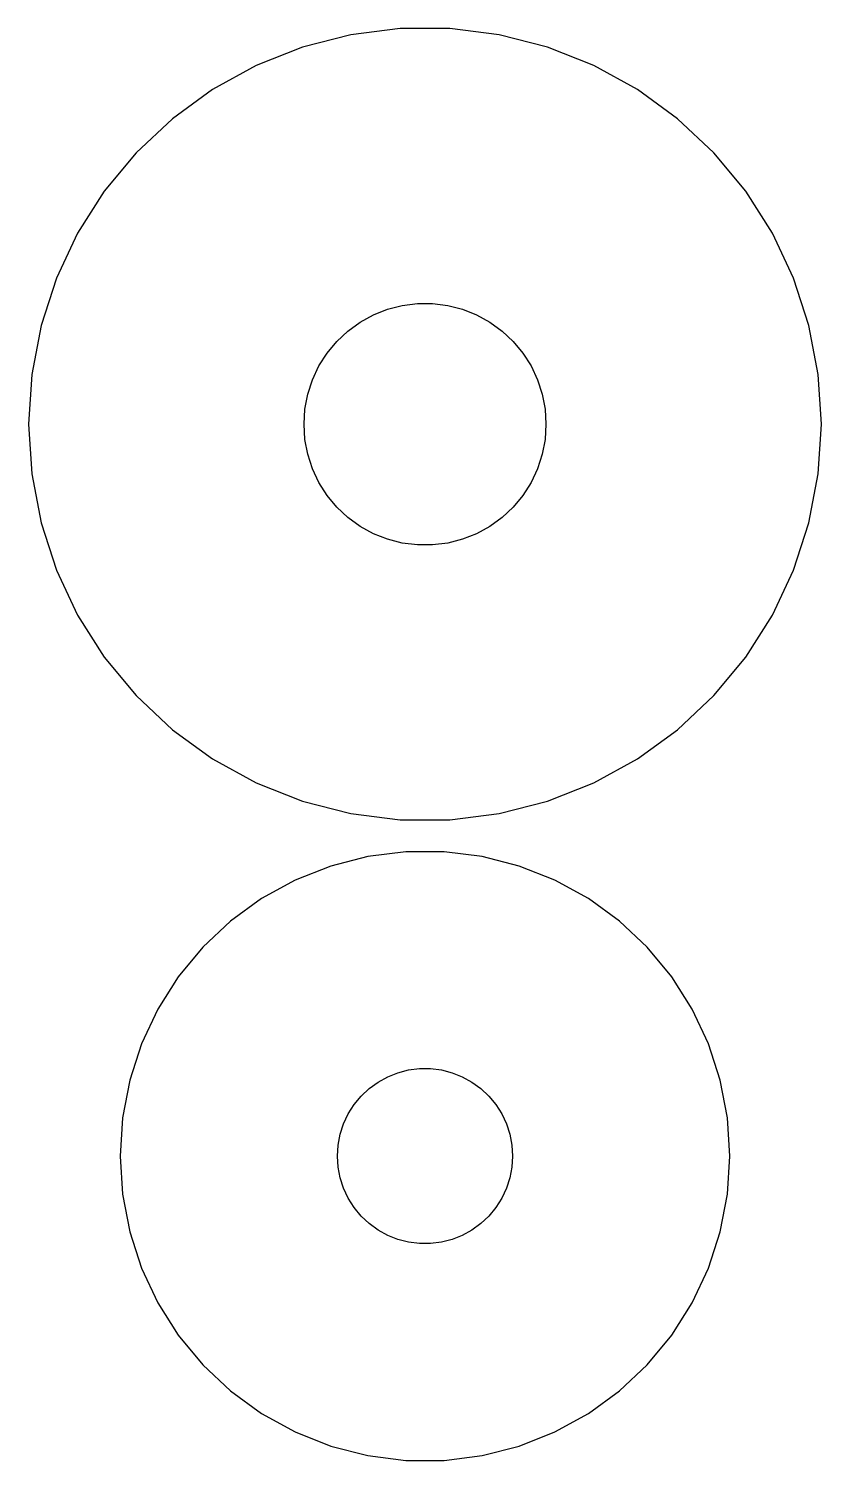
# Model space of a CAD drawing. Header units: metres. Extents: x -13 to 13, y -10 to 37.
import ezdxf

# ---------------------------------------------------------------- set-up
doc = ezdxf.new("R2010")
doc.units = ezdxf.units.M

msp = doc.modelspace()

# ---------------------------------------------------------------- linework, layer by layer
for p, q in [((-2.43594, 36.7697), (-4.01721, 36.3637)), ((-0.816269, 36.9743), (-2.43594, 36.7697)), ((0.816269, 36.9743), (-0.816269, 36.9743)), ((2.43594, 36.7697), (0.816269, 36.9743)), ((4.01721, 36.3637), (2.43594, 36.7697)), ((-4.01721, 36.3637), (-5.53513, 35.7627)), ((5.53513, 35.7627), (4.01721, 36.3637)), ((-5.53513, 35.7627), (-6.96574, 34.9763)), ((6.96574, 34.9763), (5.53513, 35.7627)), ((-6.96574, 34.9763), (-8.2865, 34.0167)), ((8.2865, 34.0167), (6.96574, 34.9763)), ((-8.2865, 34.0167), (-9.47658, 32.8991)), ((9.47658, 32.8991), (8.2865, 34.0167)), ((-9.47658, 32.8991), (-10.5172, 31.6412)), ((10.5172, 31.6412), (9.47658, 32.8991)), ((-10.5172, 31.6412), (-11.392, 30.2628)), ((11.392, 30.2628), (10.5172, 31.6412)), ((-11.392, 30.2628), (-12.0871, 28.7856)), ((12.0871, 28.7856), (11.392, 30.2628)), ((-12.0871, 28.7856), (-12.5916, 27.233)), ((12.5916, 27.233), (12.0871, 28.7856)), ((-1.6893, 27.59), (-1.22604, 27.7734)), ((-1.22604, 27.7734), (-0.743439, 27.8973)), ((-0.743439, 27.8973), (-0.249115, 27.9597)), ((-0.249115, 27.9597), (0.249115, 27.9597)), ((0.249115, 27.9597), (0.743439, 27.8973)), ((0.743439, 27.8973), (1.22604, 27.7734)), ((1.22604, 27.7734), (1.6893, 27.59)), ((-2.52902, 27.0571), (-2.12592, 27.3499)), ((-2.12592, 27.3499), (-1.6893, 27.59)), ((1.6893, 27.59), (2.12592, 27.3499)), ((2.12592, 27.3499), (2.52902, 27.0571)), ((-12.5916, 27.233), (-12.8975, 25.6293)), ((-2.89223, 26.716), (-2.52902, 27.0571)), ((2.52902, 27.0571), (2.89223, 26.716)), ((12.8975, 25.6293), (12.5916, 27.233)), ((-3.47679, 25.9114), (-3.20982, 26.3321)), ((-3.20982, 26.3321), (-2.89223, 26.716)), ((2.89223, 26.716), (3.20982, 26.3321)), ((3.20982, 26.3321), (3.47679, 25.9114)), ((-3.68895, 25.4606), (-3.47679, 25.9114)), ((3.47679, 25.9114), (3.68895, 25.4606)), ((-12.8975, 25.6293), (-13, 24)), ((-3.84291, 24.9867), (-3.68895, 25.4606)), ((3.68895, 25.4606), (3.84291, 24.9867)), ((13, 24), (12.8975, 25.6293)), ((-3.93628, 24.4973), (-3.84291, 24.9867)), ((3.84291, 24.9867), (3.93628, 24.4973)), ((-3.96756, 24), (-3.93628, 24.4973)), ((3.93628, 24.4973), (3.96756, 24)), ((-13, 24), (-12.8975, 22.3707)), ((-3.93628, 23.5027), (-3.96756, 24)), ((3.96756, 24), (3.93628, 23.5027)), ((12.8975, 22.3707), (13, 24)), ((-3.84291, 23.0133), (-3.93628, 23.5027)), ((3.93628, 23.5027), (3.84291, 23.0133)), ((-3.68895, 22.5394), (-3.84291, 23.0133)), ((3.84291, 23.0133), (3.68895, 22.5394)), ((-3.47679, 22.0886), (-3.68895, 22.5394)), ((3.68895, 22.5394), (3.47679, 22.0886)), ((-12.8975, 22.3707), (-12.5916, 20.767)), ((-3.20982, 21.6679), (-3.47679, 22.0886)), ((3.47679, 22.0886), (3.20982, 21.6679)), ((12.5916, 20.767), (12.8975, 22.3707)), ((-2.89223, 21.284), (-3.20982, 21.6679)), ((3.20982, 21.6679), (2.89223, 21.284)), ((-2.52902, 20.9429), (-2.89223, 21.284)), ((2.89223, 21.284), (2.52902, 20.9429)), ((-12.5916, 20.767), (-12.0871, 19.2144)), ((-2.12592, 20.6501), (-2.52902, 20.9429)), ((2.52902, 20.9429), (2.12592, 20.6501)), ((12.0871, 19.2144), (12.5916, 20.767)), ((-1.6893, 20.41), (-2.12592, 20.6501)), ((-1.22604, 20.2266), (-1.6893, 20.41)), ((-0.743439, 20.1027), (-1.22604, 20.2266)), ((1.22604, 20.2266), (0.743439, 20.1027)), ((1.6893, 20.41), (1.22604, 20.2266)), ((2.12592, 20.6501), (1.6893, 20.41)), ((-0.249115, 20.0403), (-0.743439, 20.1027)), ((0.249115, 20.0403), (-0.249115, 20.0403)), ((0.743439, 20.1027), (0.249115, 20.0403)), ((-12.0871, 19.2144), (-11.392, 17.7372)), ((11.392, 17.7372), (12.0871, 19.2144)), ((-11.392, 17.7372), (-10.5172, 16.3588)), ((10.5172, 16.3588), (11.392, 17.7372)), ((-10.5172, 16.3588), (-9.47658, 15.1009)), ((9.47658, 15.1009), (10.5172, 16.3588)), ((-9.47658, 15.1009), (-8.2865, 13.9833)), ((8.2865, 13.9833), (9.47658, 15.1009)), ((-8.2865, 13.9833), (-6.96574, 13.0237)), ((6.96574, 13.0237), (8.2865, 13.9833)), ((-6.96574, 13.0237), (-5.53513, 12.2373)), ((5.53513, 12.2373), (6.96574, 13.0237)), ((-5.53513, 12.2373), (-4.01721, 11.6363)), ((4.01721, 11.6363), (5.53513, 12.2373)), ((-4.01721, 11.6363), (-2.43594, 11.2303)), ((2.43594, 11.2303), (4.01721, 11.6363)), ((-2.43594, 11.2303), (-0.816269, 11.0257)), ((-0.816269, 11.0257), (0.816269, 11.0257)), ((0.816269, 11.0257), (2.43594, 11.2303)), ((-0.627899, 9.98026), (-1.87381, 9.82286)), ((0.627899, 9.98026), (-0.627899, 9.98026)), ((1.87381, 9.82286), (0.627899, 9.98026)), ((-3.09016, 9.51056), (-4.25778, 9.04826)), ((-1.87381, 9.82286), (-3.09016, 9.51056)), ((3.09016, 9.51056), (1.87381, 9.82286)), ((4.25778, 9.04826), (3.09016, 9.51056)), ((-4.25778, 9.04826), (-5.35826, 8.44327)), ((5.35826, 8.44327), (4.25778, 9.04826)), ((-5.35826, 8.44327), (-6.37424, 7.70512)), ((6.37424, 7.70512), (5.35826, 8.44327)), ((-6.37424, 7.70512), (-7.28967, 6.84546)), ((7.28967, 6.84546), (6.37424, 7.70512)), ((-7.28967, 6.84546), (-8.09016, 5.87784)), ((8.09016, 5.87784), (7.28967, 6.84546)), ((-8.09016, 5.87784), (-8.76306, 4.81754)), ((8.76306, 4.81754), (8.09016, 5.87784)), ((-8.76306, 4.81754), (-9.29776, 3.68124)), ((9.29776, 3.68124), (8.76306, 4.81754)), ((-9.29776, 3.68124), (-9.68582, 2.48689)), ((9.68582, 2.48689), (9.29776, 3.68124)), ((-0.888412, 2.73428), (-0.538712, 2.82407)), ((-0.538712, 2.82407), (-0.180511, 2.86932)), ((-0.180511, 2.86932), (0.180511, 2.86932)), ((0.180511, 2.86932), (0.538712, 2.82407)), ((0.538712, 2.82407), (0.888412, 2.73428)), ((-9.68582, 2.48689), (-9.92114, 1.25333)), ((-1.83258, 2.21523), (-1.5405, 2.42743)), ((-1.5405, 2.42743), (-1.22411, 2.60136)), ((-1.22411, 2.60136), (-0.888412, 2.73428)), ((0.888412, 2.73428), (1.22411, 2.60136)), ((1.22411, 2.60136), (1.5405, 2.42743)), ((1.5405, 2.42743), (1.83258, 2.21523)), ((9.92114, 1.25333), (9.68582, 2.48689)), ((-2.32591, 1.68988), (-2.09578, 1.96806)), ((-2.09578, 1.96806), (-1.83258, 2.21523)), ((1.83258, 2.21523), (2.09578, 1.96806)), ((2.09578, 1.96806), (2.32591, 1.68988)), ((-2.51938, 1.38504), (-2.32591, 1.68988)), ((2.32591, 1.68988), (2.51938, 1.38504)), ((-9.92114, 1.25333), (-10, 0)), ((-2.78467, 0.714981), (-2.6731, 1.05835)), ((-2.6731, 1.05835), (-2.51938, 1.38504)), ((2.51938, 1.38504), (2.6731, 1.05835)), ((2.6731, 1.05835), (2.78467, 0.714981)), ((10, 0), (9.92114, 1.25333)), ((-2.85233, 0.360321), (-2.78467, 0.714981)), ((2.78467, 0.714981), (2.85233, 0.360321)), ((-10, 0), (-9.92114, -1.25333)), ((-2.875, 0), (-2.85233, 0.360321)), ((-2.85233, -0.360321), (-2.875, 0)), ((2.85233, 0.360321), (2.875, 0)), ((2.875, 0), (2.85233, -0.360321)), ((9.92114, -1.25333), (10, 0)), ((-2.78467, -0.714981), (-2.85233, -0.360321)), ((2.85233, -0.360321), (2.78467, -0.714981)), ((-2.6731, -1.05835), (-2.78467, -0.714981)), ((2.78467, -0.714981), (2.6731, -1.05835)), ((-9.92114, -1.25333), (-9.68582, -2.48689)), ((-2.51938, -1.38504), (-2.6731, -1.05835)), ((-2.32591, -1.68988), (-2.51938, -1.38504)), ((2.51938, -1.38504), (2.32591, -1.68988)), ((2.6731, -1.05835), (2.51938, -1.38504)), ((9.68582, -2.48689), (9.92114, -1.25333)), ((-2.09578, -1.96806), (-2.32591, -1.68988)), ((2.32591, -1.68988), (2.09578, -1.96806)), ((-1.83258, -2.21523), (-2.09578, -1.96806)), ((-1.5405, -2.42743), (-1.83258, -2.21523)), ((1.83258, -2.21523), (1.5405, -2.42743)), ((2.09578, -1.96806), (1.83258, -2.21523)), ((-9.68582, -2.48689), (-9.29776, -3.68124)), ((-1.22411, -2.60136), (-1.5405, -2.42743)), ((-0.888412, -2.73428), (-1.22411, -2.60136)), ((-0.538712, -2.82407), (-0.888412, -2.73428)), ((0.888412, -2.73428), (0.538712, -2.82407)), ((1.22411, -2.60136), (0.888412, -2.73428)), ((1.5405, -2.42743), (1.22411, -2.60136)), ((9.29776, -3.68124), (9.68582, -2.48689)), ((-0.180511, -2.86932), (-0.538712, -2.82407)), ((0.180511, -2.86932), (-0.180511, -2.86932)), ((0.538712, -2.82407), (0.180511, -2.86932)), ((-9.29776, -3.68124), (-8.76306, -4.81754)), ((8.76306, -4.81754), (9.29776, -3.68124)), ((-8.76306, -4.81754), (-8.09016, -5.87784)), ((8.09016, -5.87784), (8.76306, -4.81754)), ((-8.09016, -5.87784), (-7.28967, -6.84546)), ((7.28967, -6.84546), (8.09016, -5.87784)), ((-7.28967, -6.84546), (-6.37424, -7.70512)), ((6.37424, -7.70512), (7.28967, -6.84546)), ((-6.37424, -7.70512), (-5.35826, -8.44327)), ((5.35826, -8.44327), (6.37424, -7.70512)), ((-5.35826, -8.44327), (-4.25778, -9.04826)), ((4.25778, -9.04826), (5.35826, -8.44327)), ((-4.25778, -9.04826), (-3.09016, -9.51056)), ((3.09016, -9.51056), (4.25778, -9.04826)), ((-3.09016, -9.51056), (-1.87381, -9.82286)), ((-1.87381, -9.82286), (-0.627899, -9.98026)), ((0.627899, -9.98026), (1.87381, -9.82286)), ((1.87381, -9.82286), (3.09016, -9.51056)), ((-0.627899, -9.98026), (0.627899, -9.98026))]:
    msp.add_line(p, q)

doc.saveas('drawing.dxf')
